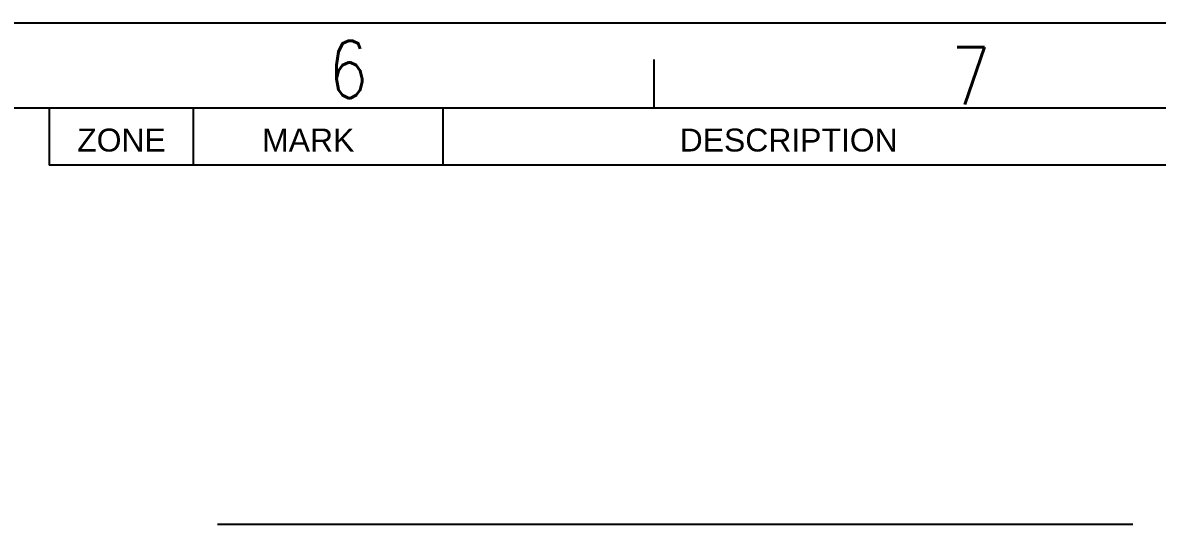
# Model space of a CAD drawing. Header units: millimetres. Extents: x 0 to 420, y 0 to 297.
# Drawn here: x 271.1 to 370.2, y 253.2 to 297 of the extents above; entities that cross this region are included whole.
import ezdxf

# ---------------------------------------------------------------- set-up
doc = ezdxf.new("R2010")
doc.units = ezdxf.units.MM
doc.layers.add('SLD-0', color=7, linetype='Continuous')
doc.styles.add('SLDTEXTSTYLE1', font='TXT_____.TTF', dxfattribs={"width": 0.8})
doc.styles.add('SLDTEXTSTYLE2', font='ARIAL.TTF', dxfattribs={"width": 0.997895})

msp = doc.modelspace()

# ---------------------------------------------------------------- linework, layer by layer
at = {"color": 7, "linetype": 'Continuous', "lineweight": 25}
msp.add_line((288.109, 253.204), (368.109, 253.204), dxfattribs=at)
at = {"layer": 'SLD-0'}
for p, q in [((0, 297), (420, 297)), ((326.237, 293.796), (326.237, 289.57)), ((5, 289.57), (415, 289.57)), ((273.402, 289.57), (273.402, 284.57)), ((285.98, 289.57), (285.98, 284.57)), ((307.814, 289.57), (307.814, 284.57)), ((410.773, 284.57), (273.402, 284.57))]:
    msp.add_line(p, q, dxfattribs=at)

# ---------------------------------------------------------------- texts
for s, insert, char_height, attachment_point, style in [('6', (297.836, 295.423), 5, 1, 'SLDTEXTSTYLE1'), ('6', (297.836, 295.423), 5, 1, 'SLDTEXTSTYLE1'), ('7', (352.22, 294.859), 5, 1, 'SLDTEXTSTYLE1'), ('7', (352.22, 294.859), 5, 1, 'SLDTEXTSTYLE1'), ('ZONE', (279.72, 287.753), 2, 2, 'SLDTEXTSTYLE2'), ('MARK', (296.037, 287.753), 2, 2, 'SLDTEXTSTYLE2'), ('DESCRIPTION', (338.022, 287.753), 2, 2, 'SLDTEXTSTYLE2')]:
    msp.add_mtext(s, dxfattribs=dict(at, insert=insert, char_height=char_height, attachment_point=attachment_point, style=style))

doc.saveas('drawing.dxf')
